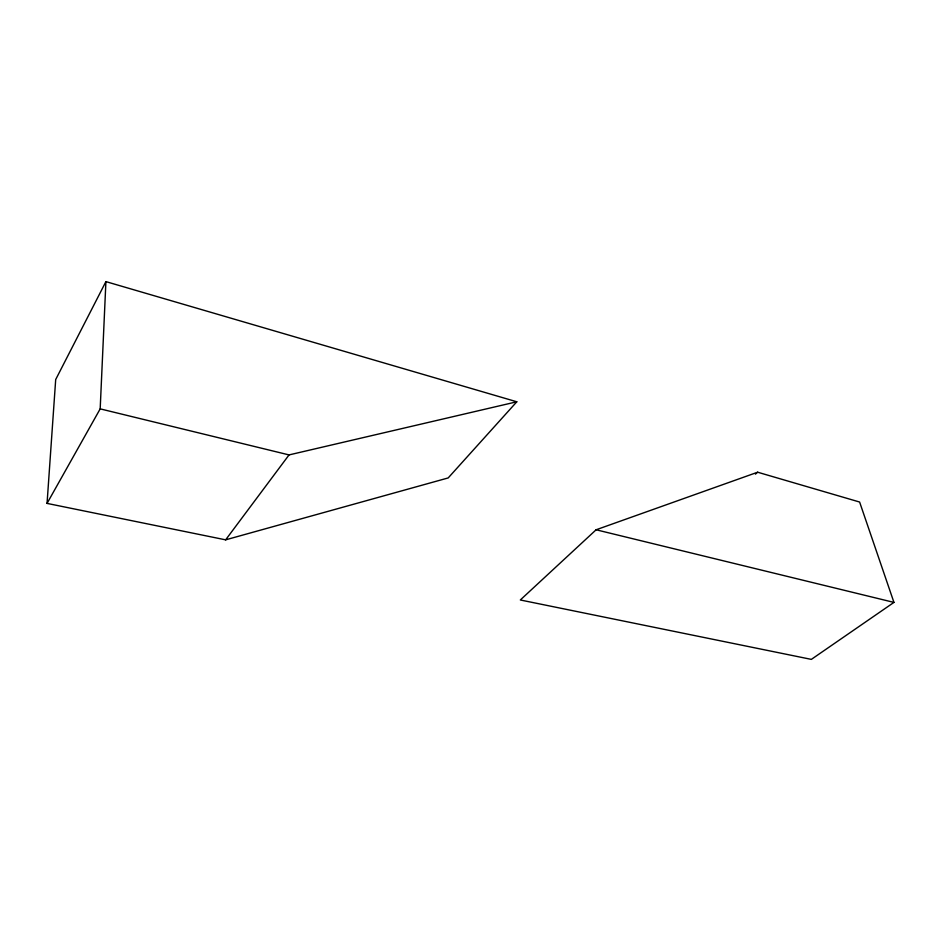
<?xml version="1.0" encoding="UTF-8"?>
<svg xmlns="http://www.w3.org/2000/svg" width="941" height="941" viewBox="0 0 941 941"><rect width="100%" height="100%" fill="white"/><g stroke="black" fill="none" stroke-linecap="round" stroke-linejoin="round"><path stroke-width="1.41" d="M47.05 503.4L100.181 408.865L105.91 281.618L516.809 401.783L448.187 477.934L225.64 539.84L47.05 503.4L55.695 379.541L105.91 281.618M225.64 539.84L289.04 454.915L516.809 401.783M596.112 529.783L520.314 599.982L811.342 659.382L893.95 602.405L859.615 502.035L757.658 472.217L596.112 529.783L893.95 602.405M755.447 474.123L757.658 472.217M100.181 408.865L289.04 454.915"/></g></svg>
